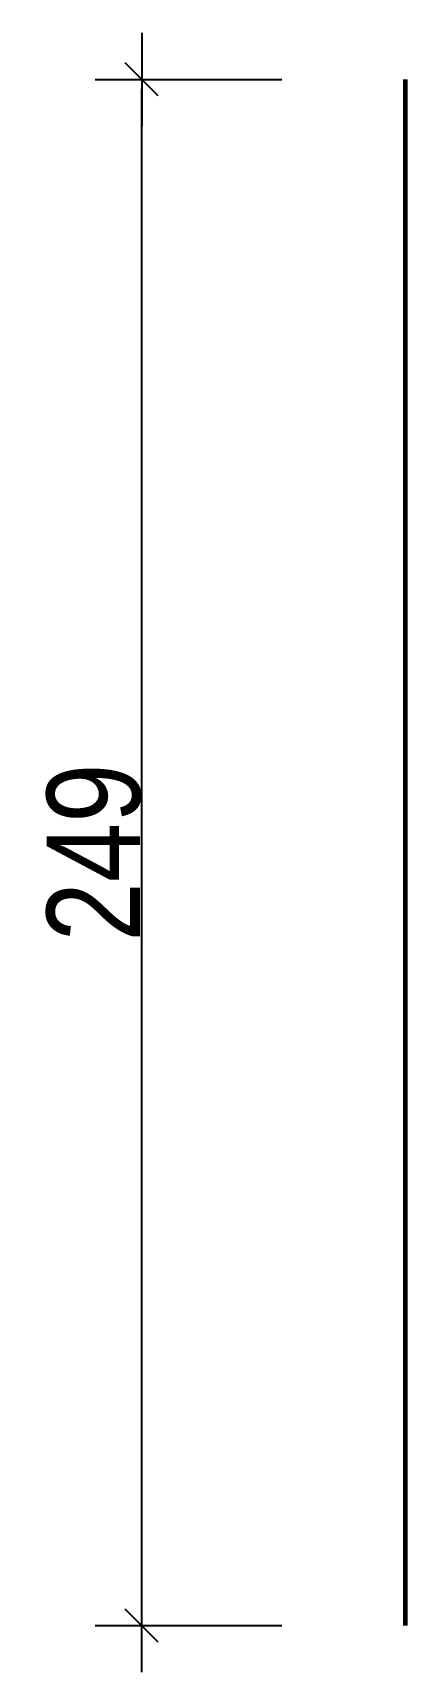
# Model space of a CAD drawing. Header units: centimetres. Extents: x -4990 to 114398, y -61489 to -12305.
# Drawn here: x 41413 to 41472.8, y -43158.2 to -42894.2 of the extents above; entities that cross this region are included whole.
import ezdxf

# ---------------------------------------------------------------- set-up
doc = ezdxf.new("R2010")
doc.units = ezdxf.units.CM
doc.header["$LTSCALE"] = 0.5
doc.layers.get('DEFPOINTS').update_dxf_attribs({"linetype": 'CONTINUOUS'})
doc.layers.add('01_cote_gen', color=4, linetype='CONTINUOUS')
doc.layers.add('AA_COTES', color=2, linetype='CONTINUOUS')
doc.layers.add('01_murs_coup', color=5, linetype='CONTINUOUS', lineweight=60)
doc.styles.add('STYLE2', font='ARIALN.TTF')
doc.dimstyles.new('JB50', dxfattribs={"dimscale": 0.1, "dimtxt": 150, "dimasz": 15, "dimexe": 0.1, "dimexo": 0.1, "dimgap": 0.09, "dimtad": 1, "dimdec": 1, "dimdsep": 46, "dimtxsty": 'STYLE2', "dimblk1": 'BOND_G', "dimblk2": 'BOND_D', "dimsah": 1, "dimcen": 1.5, "dimdle": 0.01, "dimse1": 1, "dimse2": 1, "dimclrd": 4, "dimclre": 2, "dimclrt": 6, "dimazin": 2, "dimtfac": 2.333333, "dimtdec": 1, "dimtix": 1, "dimtmove": 2, "dimatfit": 3, "dimldrblk": 'BOND_G', "dimfxl": 1, "dimtolj": 1, "dimtzin": 0, "dimarcsym": 0})

# ---------------------------------------------------------------- blocks, each defined once
blk = doc.blocks.new('BOND_G')
at = {"layer": 'AA_COTES', "color": 0}
for p, q in [((0, -5), (0, 15)), ((1.77, 1.77), (-1.77, -1.77)), ((5, 0), (-5, 0))]:
    blk.add_line(p, q, dxfattribs=at)
blk = doc.blocks.new('BOND_D')
at = {"layer": 'AA_COTES', "color": 0}
for p, q in [((0, 5), (0, -15)), ((-1.77, -1.77), (1.77, 1.77)), ((5, 0), (-5, 0))]:
    blk.add_line(p, q, dxfattribs=at)
blk = doc.blocks.new('*D3085')
at = {"layer": '01_cote_gen', "color": 4, "lineweight": -2, "transparency": 16777216}
blk.add_line((41430.47, -43149.19), (41430.47, -42903.19), dxfattribs=at)
at = {"layer": 'DEFPOINTS', "color": 0}
for p in [(41430.47, -42901.69), (41472.82, -42901.69), (41472.82, -43150.69)]:
    blk.add_point(p, dxfattribs=at)
at = {"layer": '01_cote_gen', "color": 4, "lineweight": -2, "transparency": 16777216, "xscale": 1.5, "yscale": 1.5, "zscale": 1.5}
for name, p, rotation in [('BOND_D', (41430.47, -42901.69), 90), ('BOND_G', (41430.47, -43150.69), 270)]:
    blk.add_blockref(name, p, dxfattribs=dict(at, rotation=rotation))
at = {"layer": '01_cote_gen', "color": 6, "transparency": 16777216, "insert": (41422.8, -43026.19), "char_height": 15, "attachment_point": 5, "rotation": 90, "style": 'STYLE2'}
blk.add_mtext('\\A1;249', dxfattribs=at)

msp = doc.modelspace()

# ---------------------------------------------------------------- linework, layer by layer
at = {"layer": '01_murs_coup'}
msp.add_line((41472.817, -42901.686), (41472.817, -43150.689), dxfattribs=at)

# ---------------------------------------------------------------- dimensions: what is measured, and where the dimension line sits
at = {"layer": '01_cote_gen'}
dim = msp.add_linear_dim(base=(41430.467, -42901.686), p1=(41472.817, -43150.689), p2=(41472.817, -42901.686), angle=90, dimstyle='JB50', dxfattribs=at)
dim.commit()
dim.dimension.update_dxf_attribs({"geometry": '*D3085', "text_midpoint": (41422.799, -43026.188)})

doc.saveas('drawing.dxf')
